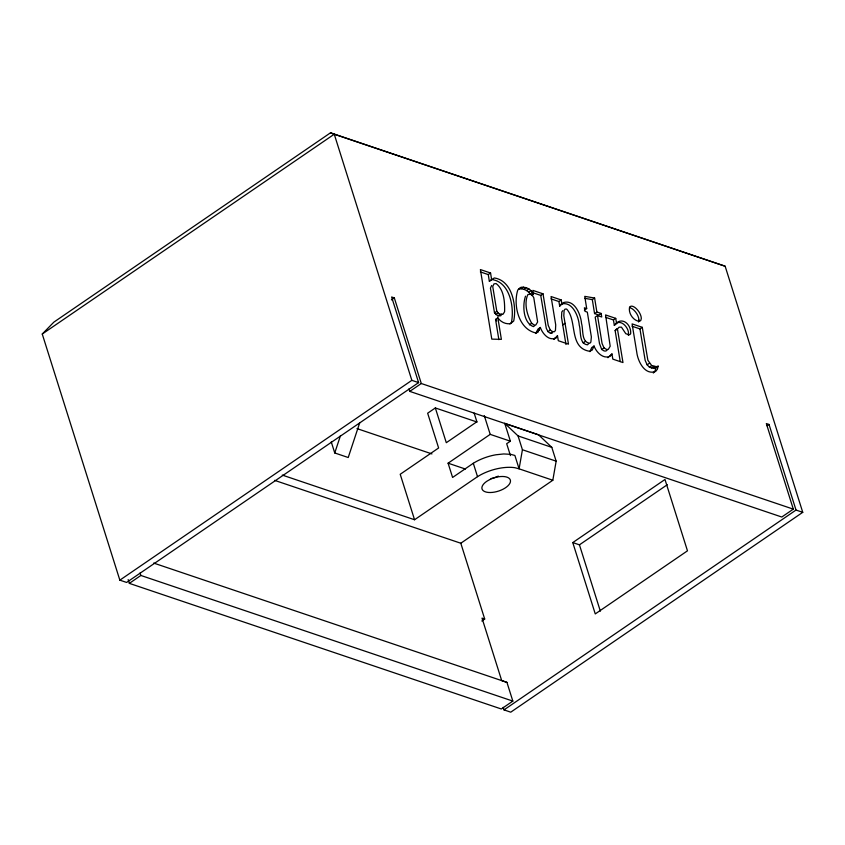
<?xml version="1.0" encoding="UTF-8"?>
<svg xmlns="http://www.w3.org/2000/svg" width="845" height="845" viewBox="0 0 845 845"><rect width="100%" height="100%" fill="white"/><g stroke="black" fill="none" stroke-linecap="round" stroke-linejoin="round"><path stroke-width="1.27" d="M628.342 335.38C630.18 328.325 619.839 316.97 614.347 325.441L613.417 319.949L605.506 317.276M504.75 423.345L518.059 435.925L522.421 449.751L519.094 468.827L552.82 480.245L556.158 461.169L551.806 447.354L538.54 434.795L504.75 423.345L510.38 441.185L506.683 443.709L510.433 455.603M638.514 321.998L639 320.086M658.213 366.202L656.354 366.635L651.738 365.589L647.883 360.287L642.274 327.332L632.102 323.899L636.76 352.249C637.806 361.216 644.746 375.539 655.614 371.462L657.357 369.276L658.213 366.202L655.91 367.786L655.055 370.86L653.312 373.036M359.759 422.648L348.224 457.515L334.747 452.962L340.514 435.524M540.325 327.469L537.969 331.916L535.667 333.49L538.022 329.054L540.325 327.469C542.395 333.469 549.07 341.57 556.042 337.831L557.499 335.782L558.302 340.715L568.474 344.158L563.816 315.798L564.101 310.453L565.03 309.112L566.615 309.038C577.557 320.582 568.558 347.781 589.556 351.277L592.229 350.073L594.024 346.017C596.285 352.09 603.224 359.611 610.217 356.125L611.96 353.949L612.805 359.125L622.976 362.558L617.441 328.969L619.036 327.216L621.455 327.152L625.818 333.722L629.546 334.831L630.645 333.807C631.595 324.163 621.212 315.417 614.347 325.441M589.916 351.657L591.722 347.591L594.024 346.017M491.674 285.452L490.427 288.113L494.505 312.851L497.863 315.903L500.779 315.766L501.782 314.118M525.516 296.172C522.316 305.172 523.139 322.917 533.459 326.635L534.653 325.652M562.728 310.696L561.798 312.027L561.513 317.371L565.97 344.507M551.014 298.866L558.915 301.538L559.686 306.122L561.091 304.168C572.192 300.64 578.529 316.062 579.237 325.05C581.17 331.24 578.762 343.841 587.539 344.834L588.564 343.672M559.686 306.122L563.393 302.594C574.494 299.067 580.842 314.477 581.54 323.477C583.483 329.666 581.075 342.267 589.842 343.26L590.866 342.098L591.363 336.923L587.328 312.122L584.983 311.33L584.391 307.781L586.694 308.562L584.761 296.373L594.616 298.031L596.866 311.995L601.112 313.432L601.735 316.991L597.499 315.555L595.186 317.128L599.506 343.619L601.724 349.481L604.133 350.971L605.96 351.034L607.228 349.936M607.904 357.71L611.96 353.949M620.241 361.554L615.128 330.553L616.734 328.789M802.75 512.323L796.011 510.053L769.024 424.465L766.33 423.546L793.318 509.144L421.296 383.514L394.319 297.894L391.615 296.986L418.602 382.605L126.592 582.437L119.853 580.156L42.25 334.029L53.858 322.135L330.49 132.823L725.137 266.217L802.75 512.323L510.75 712.177L504 709.885L503.208 707.36M509.778 323.91L511.405 322.589C514.499 307.643 510.031 282.103 491.98 279.547M531.906 295.465L533.448 294.409C531.695 289.571 526.129 286.466 521.09 287.363L517.816 289.93C512.957 304.855 518.513 329.138 535.741 332.919L537.969 331.916M42.25 334.029L334.25 134.207L725.137 266.217M391.425 299.88L394.319 297.894M488.262 274.583L490.565 272.998L491.642 279.642L489.339 281.216L488.262 274.583L480.351 271.91M521.09 287.363L518.788 288.948C523.139 288.134 527.776 290.405 530.216 294.028L532.519 292.454M521.101 288.705L523.414 287.131M523.921 289.317L526.224 287.733M526.625 290.532L528.928 288.948M494.505 312.851L496.807 311.266L492.741 286.539L493.976 283.878L496.142 283.571C504.148 289.75 504.877 302.288 504.592 311.71L503.092 314.182L500.177 314.319L497.863 315.903M495.804 314.593L498.117 313.009L500.177 314.319M528.716 292.159L531.019 290.574M498.867 339.658L495.55 319.399L497.853 317.815C500.557 321.839 505.606 324.448 510.464 323.646L513.707 321.015C516.802 306.059 512.334 280.529 494.283 277.973L489.339 281.216M119.853 580.156L411.842 380.345L418.602 382.605M532.804 292.719L540.716 295.391L543.018 293.817L548.204 325.304L550.275 330.015L552.767 331.758L554.457 331.694L555.461 330.342L555.714 324.881L551.056 296.532L561.228 299.964L561.988 304.538M128.155 579.596L129.348 583.367L140.862 575.466L512.841 701.096L506.937 682.38L501.687 680.552L482.009 618.117L484.703 619.036L460.8 543.24L274.593 480.351M558.915 301.538L561.228 299.964M529.382 324.85L531.685 323.276L534.251 325.019L535.762 325.05L537.631 321.998L533.786 297.725A4.225 2.017 55.6 0 0 530.227 294.261L527.819 294.588C523.868 303.63 527.016 314.974 531.685 323.276M537.114 331.536L539.416 329.962M584.92 298.37L592.313 299.616L594.616 298.031M477.024 422.025L435.344 407.955L427.654 413.205L438.618 447.977L400.213 474.277L414.557 519.749L477.52 476.664A31.804 14.978 -17.5 0 1 514.848 467.697L519.094 468.827L514.88 455.455L510.633 454.325L503.704 453.955L495.973 454.768A31.804 14.978 -17.5 0 0 473.306 463.282L452.593 477.457L448.093 463.187L490.206 434.372L510.38 441.185M540.716 295.391L546.303 328.346L547.972 331.599L550.275 330.015M562.738 324.881L565.052 323.308M547.972 331.599L550.465 333.331L552.767 331.758M584.391 310.147L586.694 308.562M557.499 335.782L553.739 339.415L556.042 337.831M592.313 299.616L594.563 313.579L596.866 311.995M601.112 313.432L598.799 315.005L594.563 313.579M613.417 319.949L615.73 318.364L616.66 323.857M583.156 342.912L585.469 341.327M615.128 330.553L617.441 328.969M601.724 349.481L604.027 347.908L606.446 349.397L608.263 349.46L610.185 346.239L605.559 314.932L615.73 318.364M632.049 326.233L639.961 328.906L642.274 327.332M639.961 328.906L645.168 360.403L647.133 364.818L649.435 363.244M647.133 364.818L649.435 367.163L651.738 365.589M649.435 367.163L651.696 367.934L654.009 366.36M651.696 367.934L654.051 368.209L656.354 366.635M460.8 543.24L552.82 480.245M572.773 542.585L664.983 479.485L687.471 550.824L595.26 613.924L572.773 542.585L579.438 544.835L667.307 484.703M481.819 621.001L484.703 619.036M767.102 425.774L769.024 424.465M512.841 701.096L501.317 708.987L129.348 583.367M793.318 509.144L781.783 517.024L409.762 391.383L408.98 388.88M504 709.885L796.011 510.053M409.762 391.383L421.296 383.514M654.051 368.209L655.91 367.786M550.465 333.331L552.155 333.268M490.565 272.998L480.393 269.566L491.79 339.13L501.381 339.352L497.853 317.815M543.018 293.817L532.857 290.384L533.448 294.409M518.059 435.925L551.806 447.354M522.421 449.751L556.158 461.169M356.97 428.595L431.943 453.913M448.093 463.187L465.405 469.038M282.262 475.08L414.557 519.749M153.684 563.076L506.937 682.38M330.49 132.823L334.25 134.207L411.842 380.345M495.55 319.399L496.723 320.91M496.807 311.266L498.117 313.009M604.027 347.908L602.073 343.492L597.499 315.555M579.438 544.835L600.351 611.178M484.28 415.582L490.206 434.372M474.151 413.078L476.886 421.771L446.297 442.706L435.344 407.955M473.306 463.282L477.52 476.664M331.261 441.893L334.747 452.962M140.08 572.973L140.862 575.466M498.296 476.105A14.84 6.992 -17.5 0 1 491.04 478.587M630.518 307.95A8.777 4.193 55.6 0 1 638.894 319.959M629.557 307.242C628.215 313.241 633.275 320.836 639.507 321.364L640.816 320.424L641.302 318.502A8.777 4.193 55.6 0 0 637.5 309.925A8.777 4.193 55.6 0 0 630.824 306.217L629.557 307.242M489.868 479.516L486.752 481.312A14.84 6.992 -17.5 0 0 490.427 492.519A14.84 6.992 -17.5 0 0 510.496 480.911A14.84 6.992 -17.5 0 0 489.868 479.516"/></g></svg>
